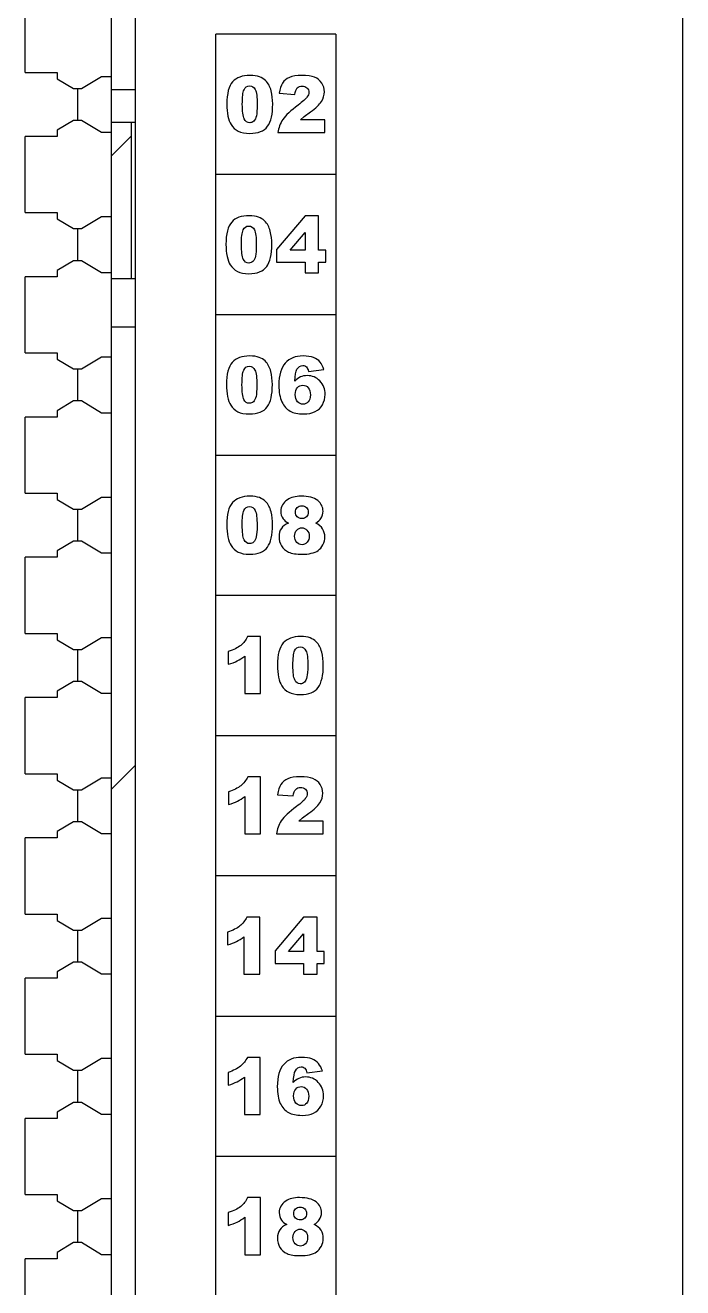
# Model space of a CAD drawing. Header units: millimetres. Extents: x 40 to 416, y -286 to 20.
# Drawn here: x 184.85 to 201.25, y -226.03 to -194.53 of the extents above; entities that cross this region are included whole.
import ezdxf

# ---------------------------------------------------------------- set-up
doc = ezdxf.new("R2010")
doc.units = ezdxf.units.MM
doc.layers.add('02___PRT_ALL_AXES', color=7, linetype='Continuous')
doc.layers.add('03___PRT_ALL_CURVES', color=7, linetype='Continuous')

# ---------------------------------------------------------------- blocks, each defined once
blk = doc.blocks.new('MOD_DIO732')
at = {"color": 7, "linetype": 'Continuous'}
for p, q in [((32.25, 6), (32.25, 124)), ((18, 15.75), (18, 85.75)), ((15.85, 74.3), (15.85, 76.2)), ((15.85, 74.3), (16.65, 74.3)), ((16.65, 74.3), (16.65, 74.142)), ((16.65, 74.142), (17.053, 73.9)), ((17.25, 73.9), (17.75, 74.2)), ((17.75, 74.2), (18, 74.2)), ((17.053, 73.9), (17.25, 73.9)), ((17.15, 73.9), (17.15, 73.1)), ((18.6, 73.86), (18, 73.86)), ((17.053, 73.1), (16.65, 72.858)), ((17.25, 73.1), (17.053, 73.1)), ((17.75, 72.8), (17.25, 73.1)), ((16.65, 72.858), (16.65, 72.7)), ((18, 72.8), (17.75, 72.8)), ((18, 73.06), (18.6, 73.06)), ((18.5, 69.16), (18.5, 73.06)), ((15.85, 70.8), (15.85, 72.7)), ((16.65, 72.7), (15.85, 72.7)), ((15.85, 70.8), (16.65, 70.8)), ((16.65, 70.8), (16.65, 70.642)), ((16.65, 70.642), (17.053, 70.4)), ((17.25, 70.4), (17.75, 70.7)), ((17.75, 70.7), (18, 70.7)), ((17.053, 70.4), (17.25, 70.4)), ((17.15, 70.4), (17.15, 69.6)), ((17.053, 69.6), (16.65, 69.358)), ((16.65, 69.358), (16.65, 69.2)), ((17.25, 69.6), (17.053, 69.6)), ((17.75, 69.3), (17.25, 69.6)), ((15.85, 67.3), (15.85, 69.2)), ((16.65, 69.2), (15.85, 69.2)), ((18, 69.3), (17.75, 69.3)), ((18, 69.16), (18.6, 69.16)), ((18, 67.95), (18.6, 67.95)), ((15.85, 67.3), (16.65, 67.3)), ((16.65, 67.3), (16.65, 67.142)), ((16.65, 67.142), (17.053, 66.9)), ((17.25, 66.9), (17.75, 67.2)), ((17.75, 67.2), (18, 67.2)), ((17.053, 66.9), (17.25, 66.9)), ((17.15, 66.9), (17.15, 66.1)), ((17.053, 66.1), (16.65, 65.858)), ((16.65, 65.858), (16.65, 65.7)), ((17.25, 66.1), (17.053, 66.1)), ((17.75, 65.8), (17.25, 66.1)), ((15.85, 63.8), (15.85, 65.7)), ((16.65, 65.7), (15.85, 65.7)), ((18, 65.8), (17.75, 65.8)), ((15.85, 63.8), (16.65, 63.8)), ((16.65, 63.8), (16.65, 63.642)), ((16.65, 63.642), (17.053, 63.4)), ((17.25, 63.4), (17.75, 63.7)), ((17.75, 63.7), (18, 63.7)), ((17.053, 63.4), (17.25, 63.4)), ((17.15, 63.4), (17.15, 62.6)), ((17.053, 62.6), (16.65, 62.358)), ((17.25, 62.6), (17.053, 62.6)), ((17.75, 62.3), (17.25, 62.6)), ((15.85, 60.3), (15.85, 62.2)), ((16.65, 62.2), (15.85, 62.2)), ((16.65, 62.358), (16.65, 62.2)), ((18, 62.3), (17.75, 62.3)), ((15.85, 60.3), (16.65, 60.3)), ((16.65, 60.3), (16.65, 60.142)), ((17.25, 59.9), (17.75, 60.2)), ((17.75, 60.2), (18, 60.2)), ((16.65, 60.142), (17.053, 59.9)), ((17.053, 59.9), (17.25, 59.9)), ((17.15, 59.9), (17.15, 59.1)), ((17.053, 59.1), (16.65, 58.858)), ((17.25, 59.1), (17.053, 59.1)), ((17.75, 58.8), (17.25, 59.1)), ((16.65, 58.7), (15.85, 58.7)), ((15.85, 56.8), (15.85, 58.7)), ((16.65, 58.858), (16.65, 58.7)), ((18, 58.8), (17.75, 58.8)), ((15.85, 56.8), (16.65, 56.8)), ((16.65, 56.8), (16.65, 56.642)), ((17.25, 56.4), (17.75, 56.7)), ((17.75, 56.7), (18, 56.7)), ((16.65, 56.642), (17.053, 56.4)), ((17.053, 56.4), (17.25, 56.4)), ((17.15, 56.4), (17.15, 55.6)), ((17.053, 55.6), (16.65, 55.358)), ((17.25, 55.6), (17.053, 55.6)), ((17.75, 55.3), (17.25, 55.6)), ((16.65, 55.2), (15.85, 55.2)), ((15.85, 53.3), (15.85, 55.2)), ((16.65, 55.358), (16.65, 55.2)), ((18, 55.3), (17.75, 55.3)), ((15.85, 53.3), (16.65, 53.3)), ((16.65, 53.3), (16.65, 53.142)), ((16.65, 53.142), (17.053, 52.9)), ((17.25, 52.9), (17.75, 53.2)), ((17.75, 53.2), (18, 53.2)), ((17.053, 52.9), (17.25, 52.9)), ((17.15, 52.9), (17.15, 52.1)), ((17.053, 52.1), (16.65, 51.858)), ((17.25, 52.1), (17.053, 52.1)), ((17.75, 51.8), (17.25, 52.1)), ((16.65, 51.7), (15.85, 51.7)), ((15.85, 49.8), (15.85, 51.7)), ((16.65, 51.858), (16.65, 51.7)), ((18, 51.8), (17.75, 51.8)), ((15.85, 49.8), (16.65, 49.8)), ((16.65, 49.8), (16.65, 49.642)), ((16.65, 49.642), (17.053, 49.4)), ((17.25, 49.4), (17.75, 49.7)), ((17.75, 49.7), (18, 49.7)), ((17.053, 49.4), (17.25, 49.4)), ((17.15, 49.4), (17.15, 48.6)), ((17.053, 48.6), (16.65, 48.358)), ((17.25, 48.6), (17.053, 48.6)), ((17.75, 48.3), (17.25, 48.6)), ((16.65, 48.2), (15.85, 48.2)), ((15.85, 46.3), (15.85, 48.2)), ((16.65, 48.358), (16.65, 48.2)), ((18, 48.3), (17.75, 48.3)), ((15.85, 46.3), (16.65, 46.3)), ((16.65, 46.3), (16.65, 46.142)), ((16.65, 46.142), (17.053, 45.9)), ((17.25, 45.9), (17.75, 46.2)), ((17.75, 46.2), (18, 46.2)), ((17.053, 45.9), (17.25, 45.9)), ((17.15, 45.9), (17.15, 45.1)), ((17.053, 45.1), (16.65, 44.858)), ((17.25, 45.1), (17.053, 45.1)), ((17.75, 44.8), (17.25, 45.1)), ((16.65, 44.858), (16.65, 44.7)), ((18, 44.8), (17.75, 44.8)), ((16.65, 44.7), (15.85, 44.7)), ((15.85, 42.8), (15.85, 44.7))]:
    blk.add_line(p, q, dxfattribs=at)
at = {"color": 2, "linetype": 'Continuous'}
for p, q in [((18, 72.216), (18.5, 72.716)), ((18, 56.411), (18.6, 57.011))]:
    blk.add_line(p, q, dxfattribs=at)
at = {"layer": '02___PRT_ALL_AXES', "color": 7, "linetype": 'Continuous'}
blk.add_line((18.6, 16.15), (18.6, 85.35), dxfattribs=at)
at = {"layer": '03___PRT_ALL_CURVES', "color": 4, "linetype": 'Continuous'}
for p, q in [((20.6, 19.25), (20.6, 75.25)), ((23.6, 75.25), (20.6, 75.25)), ((23.6, 75.25), (23.6, 19.25)), ((22.183, 73.777), (22.573, 73.745)), ((22.714, 73.117), (22.807, 73.202)), ((23.321, 73.117), (22.714, 73.117)), ((22.807, 73.202), (22.964, 73.316)), ((23.321, 72.8), (23.321, 73.117)), ((22.154, 72.8), (23.321, 72.8)), ((23.6, 71.75), (20.6, 71.75)), ((22.829, 70.724), (22.121, 69.882)), ((23.168, 70.724), (22.829, 70.724)), ((23.168, 69.863), (23.168, 70.724)), ((22.454, 69.863), (22.829, 70.304)), ((22.829, 70.304), (22.829, 69.863)), ((22.121, 69.882), (22.121, 69.562)), ((22.829, 69.863), (22.454, 69.863)), ((23.344, 69.863), (23.168, 69.863)), ((23.344, 69.562), (23.344, 69.863)), ((22.121, 69.562), (22.829, 69.562)), ((22.829, 69.562), (22.829, 69.3)), ((22.829, 69.3), (23.168, 69.3)), ((23.168, 69.562), (23.344, 69.562)), ((23.168, 69.3), (23.168, 69.562)), ((23.6, 68.25), (20.6, 68.25)), ((22.914, 66.837), (23.3, 66.885)), ((20.6, 64.75), (23.6, 64.75)), ((23.6, 61.25), (20.6, 61.25)), ((21.718, 60.224), (21.396, 60.224)), ((21.718, 58.8), (21.718, 60.224)), ((20.915, 59.849), (20.915, 59.53)), ((21.324, 59.733), (21.324, 58.8)), ((21.324, 58.8), (21.718, 58.8)), ((20.6, 57.75), (23.6, 57.75)), ((21.72, 56.724), (21.399, 56.724)), ((21.72, 55.3), (21.72, 56.724)), ((20.918, 56.349), (20.918, 56.03)), ((21.327, 56.233), (21.327, 55.3)), ((22.143, 56.277), (22.533, 56.245)), ((22.767, 55.702), (22.924, 55.816)), ((22.674, 55.617), (22.767, 55.702)), ((23.282, 55.617), (22.674, 55.617)), ((23.282, 55.3), (23.282, 55.617)), ((21.327, 55.3), (21.72, 55.3)), ((22.115, 55.3), (23.282, 55.3)), ((23.6, 54.25), (20.6, 54.25)), ((21.698, 53.224), (21.376, 53.224)), ((21.698, 51.8), (21.698, 53.224)), ((22.789, 53.224), (22.081, 52.382)), ((23.129, 53.224), (22.789, 53.224)), ((23.129, 52.363), (23.129, 53.224)), ((20.896, 52.849), (20.896, 52.53)), ((21.305, 52.733), (21.305, 51.8)), ((22.414, 52.363), (22.789, 52.804)), ((22.789, 52.804), (22.789, 52.363)), ((22.081, 52.382), (22.081, 52.062)), ((22.789, 52.363), (22.414, 52.363)), ((23.304, 52.363), (23.129, 52.363)), ((23.304, 52.062), (23.304, 52.363)), ((22.081, 52.062), (22.789, 52.062)), ((22.789, 52.062), (22.789, 51.8)), ((23.129, 52.062), (23.304, 52.062)), ((23.129, 51.8), (23.129, 52.062)), ((21.305, 51.8), (21.698, 51.8)), ((22.789, 51.8), (23.129, 51.8)), ((20.6, 50.75), (23.6, 50.75)), ((21.712, 49.724), (21.39, 49.724)), ((21.712, 48.3), (21.712, 49.724)), ((20.91, 49.349), (20.91, 49.03)), ((21.318, 49.233), (21.318, 48.3)), ((22.874, 49.337), (23.261, 49.385)), ((21.318, 48.3), (21.712, 48.3)), ((23.6, 47.25), (20.6, 47.25)), ((21.718, 46.224), (21.396, 46.224)), ((21.718, 44.8), (21.718, 46.224)), ((20.915, 45.849), (20.915, 45.53)), ((21.324, 45.733), (21.324, 44.8)), ((21.324, 44.8), (21.718, 44.8))]:
    blk.add_line(p, q, dxfattribs=at)
for centre in [(22.76, 63.347), (22.72, 45.847)]:
    blk.add_arc(centre, 1.071, 270.0061, 282.0044, dxfattribs=at)
for points in [[(21.022, 74.064), (20.926, 73.957), (20.879, 73.771), (20.879, 73.506)], [(21.46, 74.224), (21.263, 74.224), (21.117, 74.17), (21.022, 74.064)], [(21.692, 74.188), (21.631, 74.211), (21.554, 74.224), (21.46, 74.224)], [(21.84, 74.098), (21.802, 74.135), (21.752, 74.166), (21.692, 74.188)], [(21.93, 73.98), (21.908, 74.021), (21.878, 74.061), (21.84, 74.098)], [(22.267, 74.033), (22.226, 73.972), (22.198, 73.886), (22.183, 73.777)], [(22.439, 74.174), (22.365, 74.142), (22.307, 74.094), (22.267, 74.033)], [(22.747, 74.224), (22.616, 74.224), (22.514, 74.207), (22.439, 74.174)], [(23.066, 74.177), (22.99, 74.208), (22.884, 74.224), (22.747, 74.224)], [(23.246, 74.033), (23.202, 74.098), (23.143, 74.146), (23.066, 74.177)], [(23.312, 73.816), (23.312, 73.896), (23.29, 73.968), (23.246, 74.033)], [(21.264, 73.505), (21.264, 73.68), (21.279, 73.802), (21.307, 73.867)], [(21.307, 73.867), (21.336, 73.932), (21.382, 73.965), (21.447, 73.965)], [(21.447, 73.965), (21.51, 73.965), (21.557, 73.933), (21.588, 73.869)], [(21.588, 73.869), (21.62, 73.805), (21.636, 73.68), (21.636, 73.494)], [(21.983, 73.837), (21.97, 73.892), (21.952, 73.939), (21.93, 73.98)], [(22.023, 73.511), (22.023, 73.623), (22.009, 73.732), (21.983, 73.837)], [(22.573, 73.745), (22.583, 73.824), (22.604, 73.879), (22.636, 73.91)], [(22.636, 73.91), (22.667, 73.941), (22.708, 73.957), (22.758, 73.957)], [(22.758, 73.957), (22.806, 73.957), (22.845, 73.942), (22.876, 73.912)], [(22.876, 73.912), (22.908, 73.881), (22.924, 73.845), (22.924, 73.803)], [(22.924, 73.803), (22.924, 73.763), (22.908, 73.722), (22.876, 73.678)], [(23.237, 73.571), (23.286, 73.649), (23.312, 73.73), (23.312, 73.816)], [(20.879, 73.506), (20.879, 73.397), (20.887, 73.298), (20.906, 73.209)], [(21.311, 73.139), (21.28, 73.204), (21.264, 73.326), (21.264, 73.505)], [(21.636, 73.494), (21.636, 73.367), (21.628, 73.274), (21.615, 73.214)], [(21.894, 72.953), (21.98, 73.07), (22.023, 73.256), (22.023, 73.511)], [(22.658, 73.485), (22.471, 73.346), (22.344, 73.226), (22.276, 73.125)], [(22.876, 73.678), (22.844, 73.634), (22.771, 73.569), (22.658, 73.485)], [(22.964, 73.316), (23.096, 73.408), (23.187, 73.493), (23.237, 73.571)], [(20.906, 73.209), (20.925, 73.119), (20.951, 73.049), (20.985, 72.997)], [(21.449, 73.042), (21.389, 73.042), (21.343, 73.074), (21.311, 73.139)], [(21.551, 73.083), (21.522, 73.055), (21.488, 73.042), (21.449, 73.042)], [(21.615, 73.214), (21.602, 73.154), (21.58, 73.11), (21.551, 73.083)], [(22.276, 73.125), (22.208, 73.023), (22.168, 72.915), (22.154, 72.8)], [(20.985, 72.997), (21.031, 72.925), (21.092, 72.87), (21.164, 72.832)], [(21.164, 72.832), (21.237, 72.795), (21.331, 72.776), (21.45, 72.776)], [(21.45, 72.776), (21.66, 72.776), (21.808, 72.834), (21.894, 72.953)], [(21, 70.564), (20.904, 70.457), (20.856, 70.271), (20.856, 70.006)], [(21.438, 70.724), (21.241, 70.724), (21.095, 70.67), (21, 70.564)], [(21.67, 70.688), (21.609, 70.711), (21.531, 70.724), (21.438, 70.724)], [(21.818, 70.598), (21.78, 70.635), (21.73, 70.666), (21.67, 70.688)], [(21.908, 70.48), (21.886, 70.521), (21.856, 70.561), (21.818, 70.598)], [(21.242, 70.005), (21.242, 70.18), (21.256, 70.302), (21.285, 70.367)], [(21.285, 70.367), (21.314, 70.432), (21.359, 70.465), (21.424, 70.465)], [(21.424, 70.465), (21.487, 70.465), (21.534, 70.433), (21.566, 70.369)], [(21.566, 70.369), (21.597, 70.305), (21.613, 70.18), (21.613, 69.994)], [(21.961, 70.337), (21.948, 70.392), (21.93, 70.439), (21.908, 70.48)], [(22, 70.011), (22, 70.123), (21.987, 70.232), (21.961, 70.337)], [(20.856, 70.006), (20.856, 69.897), (20.865, 69.798), (20.884, 69.709)], [(21.289, 69.639), (21.257, 69.704), (21.242, 69.826), (21.242, 70.005)], [(21.613, 69.994), (21.613, 69.867), (21.606, 69.774), (21.593, 69.714)], [(21.872, 69.453), (21.957, 69.57), (22, 69.756), (22, 70.011)], [(20.884, 69.709), (20.903, 69.619), (20.929, 69.549), (20.962, 69.497)], [(21.426, 69.542), (21.366, 69.542), (21.32, 69.574), (21.289, 69.639)], [(21.593, 69.714), (21.579, 69.654), (21.557, 69.61), (21.528, 69.583)], [(20.962, 69.497), (21.009, 69.425), (21.069, 69.37), (21.142, 69.332)], [(21.142, 69.332), (21.214, 69.295), (21.309, 69.276), (21.427, 69.276)], [(21.528, 69.583), (21.5, 69.555), (21.465, 69.542), (21.426, 69.542)], [(21.427, 69.276), (21.637, 69.276), (21.785, 69.334), (21.872, 69.453)], [(21.452, 67.224), (21.255, 67.224), (21.109, 67.17), (21.013, 67.064)], [(21.684, 67.188), (21.623, 67.211), (21.545, 67.224), (21.452, 67.224)], [(21.832, 67.098), (21.793, 67.135), (21.744, 67.166), (21.684, 67.188)], [(21.921, 66.98), (21.899, 67.021), (21.87, 67.061), (21.832, 67.098)], [(22.778, 67.224), (22.589, 67.224), (22.442, 67.165), (22.336, 67.047)], [(23.042, 67.185), (22.977, 67.211), (22.889, 67.224), (22.778, 67.224)], [(23.203, 67.072), (23.16, 67.122), (23.107, 67.159), (23.042, 67.185)], [(21.013, 67.064), (20.918, 66.957), (20.87, 66.771), (20.87, 66.506)], [(21.256, 66.505), (21.256, 66.68), (21.27, 66.802), (21.299, 66.867)], [(21.299, 66.867), (21.327, 66.932), (21.373, 66.965), (21.438, 66.965)], [(21.438, 66.965), (21.501, 66.965), (21.548, 66.933), (21.58, 66.869)], [(21.58, 66.869), (21.611, 66.805), (21.627, 66.68), (21.627, 66.494)], [(21.975, 66.837), (21.962, 66.892), (21.943, 66.939), (21.921, 66.98)], [(22.014, 66.511), (22.014, 66.623), (22.001, 66.732), (21.975, 66.837)], [(22.336, 67.047), (22.229, 66.93), (22.176, 66.744), (22.176, 66.492)], [(22.571, 66.595), (22.582, 66.745), (22.601, 66.844), (22.627, 66.89)], [(22.627, 66.89), (22.662, 66.953), (22.711, 66.985), (22.774, 66.985)], [(22.774, 66.985), (22.809, 66.985), (22.838, 66.974), (22.862, 66.951)], [(22.862, 66.951), (22.886, 66.929), (22.903, 66.891), (22.914, 66.837)], [(23.3, 66.885), (23.277, 66.959), (23.245, 67.022), (23.203, 67.072)], [(20.87, 66.506), (20.87, 66.397), (20.879, 66.298), (20.898, 66.209)], [(21.303, 66.139), (21.271, 66.204), (21.256, 66.326), (21.256, 66.505)], [(21.627, 66.494), (21.627, 66.367), (21.62, 66.274), (21.606, 66.214)], [(21.885, 65.953), (21.971, 66.07), (22.014, 66.256), (22.014, 66.511)], [(22.176, 66.492), (22.176, 66.32), (22.201, 66.181), (22.252, 66.076)], [(22.714, 66.7), (22.664, 66.677), (22.617, 66.642), (22.571, 66.595)], [(22.639, 66.433), (22.675, 66.473), (22.721, 66.493), (22.775, 66.493)], [(22.884, 66.734), (22.819, 66.734), (22.763, 66.723), (22.714, 66.7)], [(22.775, 66.493), (22.828, 66.493), (22.872, 66.472), (22.907, 66.431)], [(23.2, 66.6), (23.114, 66.689), (23.008, 66.734), (22.884, 66.734)], [(23.33, 66.261), (23.33, 66.398), (23.286, 66.511), (23.2, 66.6)], [(20.898, 66.209), (20.917, 66.119), (20.943, 66.049), (20.976, 65.997)], [(21.606, 66.214), (21.593, 66.154), (21.571, 66.11), (21.542, 66.083)], [(22.584, 66.261), (22.584, 66.336), (22.602, 66.393), (22.639, 66.433)], [(22.641, 66.083), (22.603, 66.126), (22.584, 66.185), (22.584, 66.261)], [(22.907, 66.431), (22.943, 66.389), (22.961, 66.329), (22.961, 66.251)], [(22.961, 66.251), (22.961, 66.173), (22.944, 66.115), (22.91, 66.077)], [(23.264, 66.008), (23.308, 66.085), (23.33, 66.169), (23.33, 66.261)], [(20.976, 65.997), (21.023, 65.925), (21.083, 65.87), (21.156, 65.832)], [(21.44, 66.042), (21.38, 66.042), (21.334, 66.074), (21.303, 66.139)], [(21.542, 66.083), (21.514, 66.055), (21.479, 66.042), (21.44, 66.042)], [(21.441, 65.776), (21.651, 65.776), (21.799, 65.834), (21.885, 65.953)], [(22.252, 66.076), (22.302, 65.971), (22.37, 65.895), (22.455, 65.848)], [(22.455, 65.848), (22.539, 65.8), (22.652, 65.776), (22.792, 65.776)], [(22.782, 66.019), (22.726, 66.019), (22.68, 66.04), (22.641, 66.083)], [(22.91, 66.077), (22.875, 66.038), (22.832, 66.019), (22.782, 66.019)], [(23.082, 65.835), (23.16, 65.874), (23.22, 65.932), (23.264, 66.008)], [(21.156, 65.832), (21.228, 65.795), (21.323, 65.776), (21.441, 65.776)], [(22.792, 65.776), (22.909, 65.776), (23.005, 65.796), (23.082, 65.835)], [(21.457, 63.724), (21.261, 63.724), (21.114, 63.67), (21.019, 63.564)], [(21.689, 63.688), (21.628, 63.711), (21.551, 63.724), (21.457, 63.724)], [(21.837, 63.598), (21.799, 63.635), (21.75, 63.666), (21.689, 63.688)], [(22.389, 63.638), (22.278, 63.563), (22.223, 63.467), (22.223, 63.35)], [(22.729, 63.724), (22.588, 63.724), (22.474, 63.695), (22.389, 63.638)], [(23.144, 63.617), (23.054, 63.688), (22.917, 63.724), (22.729, 63.724)], [(21.019, 63.564), (20.923, 63.457), (20.876, 63.271), (20.876, 63.006)], [(21.262, 63.005), (21.262, 63.18), (21.276, 63.302), (21.305, 63.367)], [(21.305, 63.367), (21.333, 63.432), (21.379, 63.465), (21.444, 63.465)], [(21.444, 63.465), (21.507, 63.465), (21.554, 63.433), (21.585, 63.369)], [(21.585, 63.369), (21.617, 63.305), (21.633, 63.18), (21.633, 62.994)], [(21.927, 63.48), (21.905, 63.521), (21.876, 63.561), (21.837, 63.598)], [(21.981, 63.337), (21.967, 63.392), (21.949, 63.439), (21.927, 63.48)], [(22.02, 63.011), (22.02, 63.123), (22.006, 63.232), (21.981, 63.337)], [(22.223, 63.35), (22.223, 63.279), (22.242, 63.216), (22.28, 63.161)], [(22.589, 63.328), (22.589, 63.374), (22.603, 63.413), (22.633, 63.442)], [(22.634, 63.21), (22.603, 63.24), (22.589, 63.279), (22.589, 63.328)], [(22.633, 63.442), (22.662, 63.472), (22.701, 63.487), (22.748, 63.487)], [(22.748, 63.487), (22.794, 63.487), (22.832, 63.472), (22.863, 63.441)], [(22.863, 63.441), (22.893, 63.411), (22.908, 63.371), (22.908, 63.324)], [(22.908, 63.324), (22.908, 63.277), (22.894, 63.239), (22.865, 63.21)], [(23.278, 63.348), (23.278, 63.456), (23.234, 63.545), (23.144, 63.617)], [(23.225, 63.171), (23.26, 63.225), (23.278, 63.285), (23.278, 63.348)], [(20.876, 63.006), (20.876, 62.897), (20.884, 62.798), (20.903, 62.709)], [(21.308, 62.639), (21.277, 62.704), (21.262, 62.826), (21.262, 63.005)], [(21.891, 62.453), (21.977, 62.57), (22.02, 62.756), (22.02, 63.011)], [(22.414, 63.053), (22.334, 63.021), (22.276, 62.977), (22.238, 62.92)], [(22.28, 63.161), (22.308, 63.121), (22.353, 63.085), (22.414, 63.053)], [(22.755, 63.166), (22.705, 63.166), (22.664, 63.18), (22.634, 63.21)], [(22.865, 63.21), (22.836, 63.18), (22.799, 63.166), (22.755, 63.166)], [(23.099, 63.053), (23.156, 63.091), (23.198, 63.13), (23.225, 63.171)], [(23.268, 62.908), (23.231, 62.968), (23.174, 63.016), (23.099, 63.053)], [(20.903, 62.709), (20.923, 62.619), (20.948, 62.549), (20.982, 62.497)], [(21.612, 62.714), (21.599, 62.654), (21.577, 62.61), (21.548, 62.583)], [(21.633, 62.994), (21.633, 62.867), (21.625, 62.774), (21.612, 62.714)], [(22.238, 62.92), (22.199, 62.862), (22.18, 62.794), (22.18, 62.712)], [(22.18, 62.712), (22.18, 62.628), (22.2, 62.551), (22.241, 62.483)], [(22.568, 62.725), (22.568, 62.79), (22.585, 62.841), (22.621, 62.88)], [(22.624, 62.573), (22.586, 62.612), (22.568, 62.663), (22.568, 62.725)], [(22.621, 62.88), (22.658, 62.918), (22.7, 62.937), (22.748, 62.937)], [(22.748, 62.937), (22.797, 62.937), (22.84, 62.917), (22.877, 62.878)], [(22.877, 62.878), (22.915, 62.838), (22.934, 62.787), (22.934, 62.726)], [(22.934, 62.726), (22.934, 62.665), (22.915, 62.614), (22.878, 62.574)], [(23.324, 62.71), (23.324, 62.782), (23.305, 62.848), (23.268, 62.908)], [(23.276, 62.513), (23.308, 62.574), (23.324, 62.639), (23.324, 62.71)], [(20.982, 62.497), (21.029, 62.425), (21.089, 62.37), (21.161, 62.332)], [(21.446, 62.542), (21.386, 62.542), (21.34, 62.574), (21.308, 62.639)], [(21.548, 62.583), (21.519, 62.555), (21.485, 62.542), (21.446, 62.542)], [(21.447, 62.276), (21.657, 62.276), (21.805, 62.334), (21.891, 62.453)], [(22.241, 62.483), (22.281, 62.415), (22.342, 62.363), (22.42, 62.329)], [(22.753, 62.515), (22.705, 62.515), (22.662, 62.534), (22.624, 62.573)], [(22.878, 62.574), (22.841, 62.534), (22.799, 62.515), (22.753, 62.515)], [(22.982, 62.3), (23.052, 62.314), (23.11, 62.339), (23.157, 62.372)], [(23.157, 62.372), (23.204, 62.405), (23.243, 62.452), (23.276, 62.513)], [(21.161, 62.332), (21.234, 62.295), (21.328, 62.276), (21.447, 62.276)], [(22.42, 62.329), (22.498, 62.294), (22.611, 62.276), (22.76, 62.276)], [(21.396, 60.224), (21.354, 60.136), (21.296, 60.062), (21.224, 60.002)], [(22.722, 60.224), (22.525, 60.224), (22.379, 60.17), (22.284, 60.064)], [(22.954, 60.188), (22.893, 60.211), (22.816, 60.224), (22.722, 60.224)], [(23.102, 60.098), (23.064, 60.135), (23.014, 60.166), (22.954, 60.188)], [(21.224, 60.002), (21.15, 59.942), (21.047, 59.891), (20.915, 59.849)], [(22.284, 60.064), (22.188, 59.957), (22.141, 59.771), (22.141, 59.506)], [(22.526, 59.505), (22.526, 59.68), (22.541, 59.802), (22.569, 59.867)], [(22.569, 59.867), (22.598, 59.932), (22.644, 59.965), (22.709, 59.965)], [(22.709, 59.965), (22.772, 59.965), (22.819, 59.933), (22.85, 59.869)], [(22.85, 59.869), (22.882, 59.805), (22.898, 59.68), (22.898, 59.494)], [(23.192, 59.98), (23.17, 60.021), (23.14, 60.061), (23.102, 60.098)], [(23.245, 59.837), (23.232, 59.892), (23.214, 59.939), (23.192, 59.98)], [(20.915, 59.53), (21.005, 59.556), (21.08, 59.585), (21.139, 59.615)], [(21.139, 59.615), (21.198, 59.645), (21.26, 59.684), (21.324, 59.733)], [(23.285, 59.511), (23.285, 59.623), (23.271, 59.732), (23.245, 59.837)], [(22.141, 59.506), (22.141, 59.397), (22.149, 59.298), (22.168, 59.209)], [(22.573, 59.139), (22.542, 59.204), (22.526, 59.326), (22.526, 59.505)], [(22.898, 59.494), (22.898, 59.367), (22.89, 59.274), (22.877, 59.214)], [(23.156, 58.953), (23.242, 59.07), (23.285, 59.256), (23.285, 59.511)], [(22.168, 59.209), (22.187, 59.119), (22.213, 59.049), (22.247, 58.997)], [(22.247, 58.997), (22.293, 58.925), (22.354, 58.87), (22.426, 58.832)], [(22.711, 59.042), (22.651, 59.042), (22.605, 59.074), (22.573, 59.139)], [(22.813, 59.083), (22.784, 59.055), (22.75, 59.042), (22.711, 59.042)], [(22.712, 58.776), (22.922, 58.776), (23.07, 58.834), (23.156, 58.953)], [(22.877, 59.214), (22.864, 59.154), (22.842, 59.11), (22.813, 59.083)], [(22.426, 58.832), (22.499, 58.795), (22.593, 58.776), (22.712, 58.776)], [(21.399, 56.724), (21.357, 56.636), (21.299, 56.562), (21.227, 56.502)], [(22.708, 56.724), (22.576, 56.724), (22.474, 56.707), (22.399, 56.674)], [(23.027, 56.677), (22.95, 56.708), (22.844, 56.724), (22.708, 56.724)], [(21.227, 56.502), (21.153, 56.442), (21.05, 56.391), (20.918, 56.349)], [(22.227, 56.533), (22.186, 56.472), (22.159, 56.386), (22.143, 56.277)], [(22.399, 56.674), (22.325, 56.642), (22.268, 56.594), (22.227, 56.533)], [(22.533, 56.245), (22.544, 56.324), (22.565, 56.379), (22.596, 56.41)], [(22.596, 56.41), (22.628, 56.441), (22.669, 56.457), (22.718, 56.457)], [(22.718, 56.457), (22.766, 56.457), (22.805, 56.442), (22.837, 56.412)], [(22.837, 56.412), (22.868, 56.381), (22.885, 56.345), (22.885, 56.303)], [(23.206, 56.533), (23.162, 56.598), (23.103, 56.646), (23.027, 56.677)], [(23.272, 56.316), (23.272, 56.396), (23.25, 56.468), (23.206, 56.533)], [(20.918, 56.03), (21.008, 56.056), (21.082, 56.085), (21.142, 56.115)], [(21.142, 56.115), (21.201, 56.145), (21.263, 56.184), (21.327, 56.233)], [(22.836, 56.178), (22.804, 56.134), (22.732, 56.069), (22.618, 55.985)], [(22.885, 56.303), (22.885, 56.263), (22.868, 56.222), (22.836, 56.178)], [(22.924, 55.816), (23.056, 55.908), (23.147, 55.993), (23.197, 56.071)], [(23.197, 56.071), (23.246, 56.149), (23.272, 56.23), (23.272, 56.316)], [(22.618, 55.985), (22.431, 55.846), (22.304, 55.726), (22.236, 55.625)], [(22.236, 55.625), (22.168, 55.523), (22.128, 55.415), (22.115, 55.3)], [(21.204, 53.002), (21.131, 52.942), (21.028, 52.891), (20.896, 52.849)], [(21.376, 53.224), (21.334, 53.136), (21.277, 53.062), (21.204, 53.002)], [(20.896, 52.53), (20.986, 52.556), (21.06, 52.585), (21.119, 52.615)], [(21.119, 52.615), (21.178, 52.645), (21.241, 52.684), (21.305, 52.733)], [(21.218, 49.502), (21.145, 49.442), (21.041, 49.391), (20.91, 49.349)], [(21.39, 49.724), (21.348, 49.636), (21.291, 49.562), (21.218, 49.502)], [(22.296, 49.547), (22.189, 49.43), (22.137, 49.244), (22.137, 48.992)], [(22.738, 49.724), (22.549, 49.724), (22.402, 49.665), (22.296, 49.547)], [(22.587, 49.39), (22.622, 49.453), (22.672, 49.485), (22.735, 49.485)], [(22.735, 49.485), (22.769, 49.485), (22.799, 49.474), (22.822, 49.451)], [(23.002, 49.685), (22.937, 49.711), (22.849, 49.724), (22.738, 49.724)], [(23.163, 49.572), (23.12, 49.622), (23.067, 49.659), (23.002, 49.685)], [(23.261, 49.385), (23.238, 49.459), (23.205, 49.522), (23.163, 49.572)], [(21.133, 49.115), (21.192, 49.145), (21.254, 49.184), (21.318, 49.233)], [(22.531, 49.095), (22.543, 49.245), (22.562, 49.344), (22.587, 49.39)], [(22.674, 49.2), (22.625, 49.177), (22.577, 49.142), (22.531, 49.095)], [(22.844, 49.234), (22.779, 49.234), (22.723, 49.223), (22.674, 49.2)], [(22.822, 49.451), (22.846, 49.429), (22.864, 49.391), (22.874, 49.337)], [(23.16, 49.1), (23.075, 49.189), (22.969, 49.234), (22.844, 49.234)], [(20.91, 49.03), (20.999, 49.056), (21.074, 49.085), (21.133, 49.115)], [(22.137, 48.992), (22.137, 48.82), (22.162, 48.681), (22.212, 48.576)], [(22.545, 48.761), (22.545, 48.836), (22.563, 48.893), (22.599, 48.933)], [(22.599, 48.933), (22.635, 48.973), (22.681, 48.993), (22.736, 48.993)], [(22.736, 48.993), (22.788, 48.993), (22.832, 48.972), (22.868, 48.931)], [(22.868, 48.931), (22.904, 48.889), (22.922, 48.829), (22.922, 48.751)], [(23.29, 48.761), (23.29, 48.898), (23.246, 49.011), (23.16, 49.1)], [(22.212, 48.576), (22.263, 48.471), (22.331, 48.395), (22.416, 48.348)], [(22.602, 48.583), (22.564, 48.626), (22.545, 48.685), (22.545, 48.761)], [(22.742, 48.519), (22.687, 48.519), (22.64, 48.54), (22.602, 48.583)], [(22.87, 48.577), (22.836, 48.538), (22.793, 48.519), (22.742, 48.519)], [(22.922, 48.751), (22.922, 48.673), (22.905, 48.615), (22.87, 48.577)], [(23.224, 48.508), (23.268, 48.585), (23.29, 48.669), (23.29, 48.761)], [(22.416, 48.348), (22.5, 48.3), (22.612, 48.276), (22.753, 48.276)], [(22.753, 48.276), (22.869, 48.276), (22.966, 48.296), (23.043, 48.335)], [(23.043, 48.335), (23.12, 48.374), (23.181, 48.432), (23.224, 48.508)], [(21.224, 46.002), (21.15, 45.942), (21.047, 45.891), (20.915, 45.849)], [(21.396, 46.224), (21.354, 46.136), (21.296, 46.062), (21.224, 46.002)], [(22.349, 46.138), (22.238, 46.063), (22.184, 45.967), (22.184, 45.85)], [(22.69, 46.224), (22.548, 46.224), (22.435, 46.195), (22.349, 46.138)], [(23.104, 46.117), (23.014, 46.188), (22.877, 46.224), (22.69, 46.224)], [(23.239, 45.848), (23.239, 45.956), (23.194, 46.045), (23.104, 46.117)], [(21.139, 45.615), (21.198, 45.645), (21.26, 45.684), (21.324, 45.733)], [(22.184, 45.85), (22.184, 45.779), (22.203, 45.716), (22.241, 45.661)], [(22.549, 45.828), (22.549, 45.874), (22.564, 45.913), (22.593, 45.942)], [(22.594, 45.71), (22.564, 45.74), (22.549, 45.779), (22.549, 45.828)], [(22.593, 45.942), (22.623, 45.972), (22.661, 45.987), (22.709, 45.987)], [(22.715, 45.666), (22.665, 45.666), (22.625, 45.68), (22.594, 45.71)], [(22.709, 45.987), (22.755, 45.987), (22.793, 45.972), (22.823, 45.941)], [(22.826, 45.71), (22.797, 45.68), (22.759, 45.666), (22.715, 45.666)], [(22.823, 45.941), (22.853, 45.911), (22.868, 45.871), (22.868, 45.824)], [(22.868, 45.824), (22.868, 45.777), (22.854, 45.739), (22.826, 45.71)], [(23.185, 45.671), (23.221, 45.725), (23.239, 45.785), (23.239, 45.848)], [(20.915, 45.53), (21.005, 45.556), (21.08, 45.585), (21.139, 45.615)], [(22.198, 45.42), (22.16, 45.362), (22.141, 45.294), (22.141, 45.212)], [(22.375, 45.553), (22.294, 45.521), (22.236, 45.477), (22.198, 45.42)], [(22.241, 45.661), (22.269, 45.621), (22.313, 45.585), (22.375, 45.553)], [(22.528, 45.225), (22.528, 45.29), (22.545, 45.341), (22.582, 45.38)], [(22.582, 45.38), (22.618, 45.418), (22.66, 45.437), (22.709, 45.437)], [(22.709, 45.437), (22.758, 45.437), (22.8, 45.417), (22.837, 45.378)], [(22.837, 45.378), (22.875, 45.338), (22.894, 45.287), (22.894, 45.226)], [(23.059, 45.553), (23.117, 45.591), (23.159, 45.63), (23.185, 45.671)], [(23.228, 45.408), (23.191, 45.468), (23.135, 45.516), (23.059, 45.553)], [(23.285, 45.21), (23.285, 45.282), (23.266, 45.348), (23.228, 45.408)], [(22.141, 45.212), (22.141, 45.128), (22.161, 45.051), (22.201, 44.983)], [(22.584, 45.073), (22.546, 45.112), (22.528, 45.163), (22.528, 45.225)], [(22.714, 45.015), (22.665, 45.015), (22.622, 45.034), (22.584, 45.073)], [(22.838, 45.074), (22.801, 45.034), (22.759, 45.015), (22.714, 45.015)], [(22.894, 45.226), (22.894, 45.165), (22.875, 45.114), (22.838, 45.074)], [(23.236, 45.013), (23.268, 45.074), (23.285, 45.139), (23.285, 45.21)], [(22.201, 44.983), (22.242, 44.915), (22.302, 44.863), (22.38, 44.829)], [(22.38, 44.829), (22.459, 44.794), (22.571, 44.776), (22.72, 44.776)], [(22.943, 44.8), (23.012, 44.814), (23.071, 44.839), (23.118, 44.872)], [(23.118, 44.872), (23.164, 44.905), (23.203, 44.952), (23.236, 45.013)]]:
    blk.add_open_spline(points, degree=3, dxfattribs=at)

msp = doc.modelspace()

# ---------------------------------------------------------------- block references
msp.add_blockref('MOD_DIO732', (169, -270))

doc.saveas('drawing.dxf')
